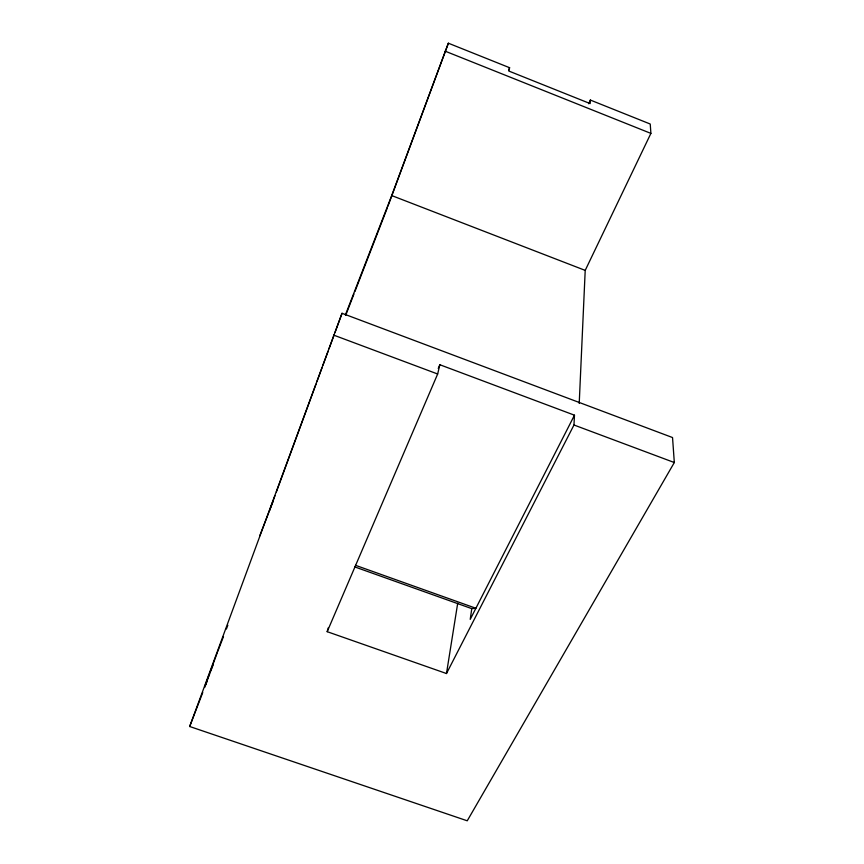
<?xml version="1.0" encoding="UTF-8"?>
<svg xmlns="http://www.w3.org/2000/svg" width="864" height="864" viewBox="0 0 864 864"><rect width="100%" height="100%" fill="white"/><g stroke="black" fill="none" stroke-linecap="round" stroke-linejoin="round"><path stroke-width="1.3" d="M579.215 403.456L585.209 270.389L650.894 133.391L650.236 124.027L590.35 100.051L588.708 103.734M328.288 627.793L327.186 631.681L446.483 673.531L573.977 425.002L574.474 415.195L439.841 364.738L438.253 368.442M590.35 100.051L590.166 103.594L508.82 71.042L509.598 67.716L448.362 43.2L391.705 195.566L345.373 315.025M355.493 565.315L475.902 608.267L471.776 608.634L470.221 619.369L574.474 415.195M446.483 673.531L457.704 603.245M327.186 631.681L437.659 374.004L439.841 364.738M189.68 726.505L342.036 313.286L672.538 437.551L674.32 462.532L467.24 820.8L189.68 726.505L202.759 692.496M217.188 652.925L205.405 684.979L209.747 673.682M274.979 495.698L269.395 510.894L273.294 500.85M276.383 491.897L315.965 384.221M316.894 381.683L322.013 367.751M322.942 365.224L328.072 351.281M329 348.754L334.12 334.822M335.059 332.284L342.036 313.286M387.893 206.312L448.362 43.2M217.674 651.661L223.484 636.563M226.4 629.014L227.848 625.234M210.719 671.177L213.127 664.891M204.692 687.452L207.112 681.156M345.697 315.328L353.948 294.03M354.92 291.524L387.428 207.576M259.654 536.015L268.909 512.158M508.604 70.211L509.598 67.716M354.704 566.892L471.776 608.634M333.472 335.038L437.659 374.004M573.977 425.002L674.32 462.532M391.705 195.566L585.209 270.389M445.208 51.192L650.894 133.391"/></g></svg>
